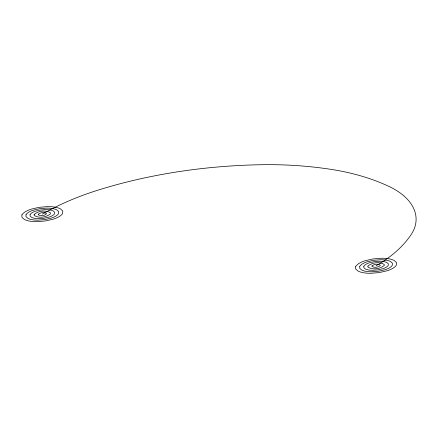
<?xml version="1.0" encoding="UTF-8"?>
<svg xmlns="http://www.w3.org/2000/svg" width="438" height="438" viewBox="0 0 438 438"><rect width="100%" height="100%" fill="white"/><g stroke="black" fill="none" stroke-linecap="round" stroke-linejoin="round"><path stroke-width="0.66" d="M42.338 214.133A241.798 139.602 0 0 1 98.128 190.103A365.292 210.897 0 0 1 262.258 164.71A241.798 139.602 0 0 1 331.385 169.418A154.39 89.133 0 0 1 389.3 186.583A73.212 42.267 0 0 1 411.391 234.182A154.39 89.133 0 0 1 376.1 265.767M21.905 214.905L21.9 217.292L24.331 219.471A15.439 8.913 0 0 0 30.123 221.185A24.178 13.961 0 0 0 37.033 221.655L45.503 220.944L53.447 219.115A24.178 13.961 0 0 0 59.026 216.711A15.439 8.913 0 0 0 62.557 213.558L62.776 210.968L60.345 208.795A15.439 8.913 0 0 0 54.553 207.081A24.178 13.961 0 0 0 47.643 206.61L39.179 207.322L31.229 209.145A24.178 13.961 0 0 0 25.65 211.549A16.392 9.466 0 0 0 21.905 214.905M25.99 214.751L25.99 216.662L27.933 218.403A12.352 7.128 0 0 0 32.565 219.777A19.343 11.169 0 0 0 38.095 220.15L44.868 219.58L51.224 218.119A19.343 11.169 0 0 0 55.692 216.197A12.352 7.128 0 0 0 58.511 213.673L58.692 211.603L56.743 209.862A12.352 7.128 0 0 0 52.111 208.488A19.343 11.169 0 0 0 46.581 208.116L39.809 208.68L33.452 210.147A19.343 11.169 0 0 0 28.99 212.069A13.113 7.572 0 0 0 25.99 214.751M30.08 214.598L30.074 216.027L31.536 217.336A9.264 5.349 0 0 0 35.007 218.365A14.509 8.377 0 0 0 39.157 218.644L44.238 218.223L49.007 217.122A14.509 8.377 0 0 0 52.352 215.682A9.264 5.349 0 0 0 54.471 213.788L54.602 212.233L53.146 210.93A9.264 5.349 0 0 0 49.669 209.901A14.509 8.377 0 0 0 45.519 209.616L40.444 210.043L35.675 211.143A14.509 8.377 0 0 0 32.324 212.583A9.839 5.678 0 0 0 30.08 214.598M34.164 214.439L34.164 215.397C38.79 218.513 46.22 217.401 50.425 213.903L50.512 212.868C45.853 209.742 38.363 210.859 34.164 214.439M38.254 214.286L38.248 214.762C40.564 216.323 44.276 215.77 46.384 214.018L46.428 213.498C44.096 211.937 40.351 212.496 38.254 214.286M355.667 266.539L355.661 268.927L358.092 271.1A15.439 8.913 0 0 0 363.885 272.819A24.178 13.961 0 0 0 370.794 273.29L379.264 272.578L387.208 270.75A24.178 13.961 0 0 0 392.787 268.346A15.439 8.913 0 0 0 396.319 265.187L396.538 262.603L394.107 260.429A15.439 8.913 0 0 0 388.32 258.71A24.178 13.961 0 0 0 381.405 258.239L372.941 258.951L364.991 260.78A24.178 13.961 0 0 0 359.412 263.183A16.392 9.466 0 0 0 355.667 266.539M359.751 266.381L359.751 268.297L361.695 270.032A12.352 7.128 0 0 0 366.327 271.407A19.343 11.169 0 0 0 371.857 271.784L378.629 271.215L384.986 269.753A19.343 11.169 0 0 0 389.453 267.832A12.352 7.128 0 0 0 392.273 265.302L392.453 263.238L390.51 261.497A12.352 7.128 0 0 0 385.873 260.123A19.343 11.169 0 0 0 380.343 259.745L373.57 260.314L367.214 261.776A19.343 11.169 0 0 0 362.752 263.698A13.113 7.572 0 0 0 359.751 266.381M363.841 266.227L363.836 267.662L365.297 268.965A9.264 5.349 0 0 0 368.769 269.994A14.509 8.377 0 0 0 372.919 270.279L377.999 269.852L382.768 268.757A14.509 8.377 0 0 0 386.113 267.311A9.264 5.349 0 0 0 388.232 265.417L388.364 263.868L386.907 262.565A9.264 5.349 0 0 0 383.431 261.535A14.509 8.377 0 0 0 379.281 261.251L374.205 261.678L369.437 262.773A14.509 8.377 0 0 0 366.086 264.218A9.839 5.678 0 0 0 363.841 266.227M367.925 266.074L367.925 267.032C372.557 270.142 379.981 269.036 384.186 265.532L384.274 264.503C379.615 261.376 372.125 262.488 367.925 266.074M372.015 265.921L372.015 266.397C374.326 267.952 378.038 267.399 380.146 265.647L380.189 265.132C377.857 263.572 374.112 264.13 372.015 265.921"/></g></svg>
